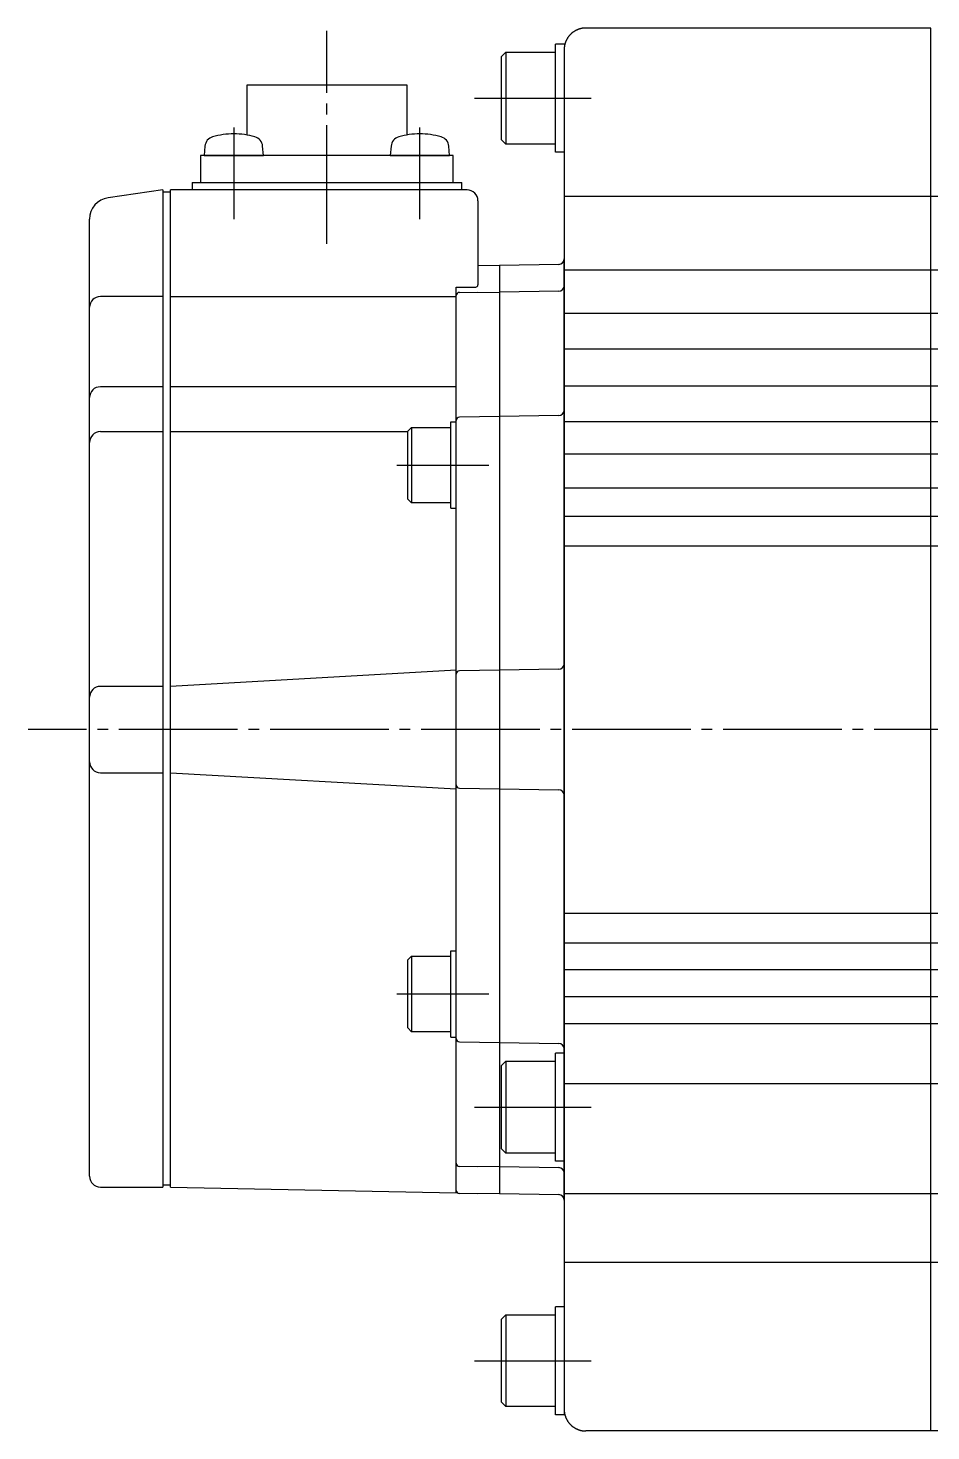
# Model space of a CAD drawing. Extents: x 0 to 661, y 0 to 384.
# Drawn here: x 177.7 to 261.4, y 198 to 328 of the extents above; entities that cross this region are included whole.
import ezdxf

# ---------------------------------------------------------------- set-up
doc = ezdxf.new("R2010")
doc.units = 0
doc.linetypes.add('DASH_CENTER', pattern=[14, 11, -1, 1, -1])
doc.layers.get('0').update_dxf_attribs({"linetype": 'CONTINUOUS'})

msp = doc.modelspace()

# ---------------------------------------------------------------- linework, layer by layer
at = {"color": 1, "linetype": 'DASH_CENTER'}
for p, q in [((205.39, 308.01), (205.39, 327.76)), ((219.09, 321.52), (229.89, 321.52)), ((196.76, 318.81), (196.76, 310.31)), ((214.02, 310.31), (214.02, 318.81)), ((211.89, 287.51), (220.39, 287.51)), ((449.12, 263.02), (177.69, 263.01)), ((211.89, 238.51), (220.39, 238.51)), ((219.09, 228.02), (229.89, 228.02)), ((219.09, 204.52), (229.89, 204.52))]:
    msp.add_line(p, q, dxfattribs=at)
at = {"color": 7, "linetype": 'CONTINUOUS'}
for p, q in [((261.39, 328.01), (229.39, 328.01)), ((261.39, 198.02), (261.39, 328.01)), ((226.59, 316.52), (226.59, 326.52)), ((227.39, 326.52), (226.59, 326.52)), ((221.99, 325.77), (221.59, 325.37)), ((221.99, 325.77), (221.59, 325.37)), ((221.59, 321.52), (221.59, 325.37)), ((221.99, 325.77), (221.99, 321.52)), ((221.99, 325.77), (226.59, 325.77)), ((221.99, 325.77), (226.59, 325.77)), ((226.59, 321.52), (226.59, 325.77)), ((226.59, 321.52), (226.59, 325.77)), ((227.39, 326.01), (227.39, 199.52)), ((197.99, 318.11), (197.99, 322.76)), ((197.99, 322.76), (212.79, 322.76)), ((212.79, 322.76), (212.79, 318.11)), ((221.59, 317.67), (221.59, 321.52)), ((221.99, 321.52), (221.99, 317.27)), ((226.59, 317.27), (226.59, 321.52)), ((226.59, 317.27), (226.59, 321.52)), ((227.39, 319.01), (227.39, 316.56)), ((221.59, 317.67), (221.99, 317.27)), ((221.59, 317.67), (221.99, 317.27)), ((226.59, 317.27), (221.99, 317.27)), ((193.69, 316.21), (193.69, 313.71)), ((217.09, 316.21), (193.69, 316.21)), ((194.08, 317.06), (194.01, 316.21)), ((194.01, 316.21), (199.51, 316.21)), ((199.51, 316.21), (199.43, 317.06)), ((211.34, 317.06), (211.27, 316.21)), ((211.27, 316.21), (216.77, 316.21)), ((216.77, 316.21), (216.69, 317.06)), ((217.09, 313.71), (217.09, 316.21)), ((227.39, 316.52), (226.59, 316.52)), ((192.89, 313.71), (217.89, 313.71)), ((192.89, 313.71), (192.89, 313.01)), ((217.89, 313.01), (217.89, 313.71)), ((190.19, 313.01), (185.11, 312.29)), ((190.19, 313.01), (190.19, 220.61)), ((190.89, 312.81), (190.19, 312.81)), ((190.89, 220.61), (190.89, 313.01)), ((218.39, 313.01), (190.89, 313.01)), ((219.39, 312.01), (219.39, 304.21)), ((361.89, 312.42), (227.39, 312.42)), ((183.39, 221.61), (183.39, 310.31)), ((219.39, 306.05), (221.39, 306.01)), ((226.9, 306.12), (221.39, 306.02)), ((221.39, 306.02), (221.39, 234.01)), ((227.39, 219.41), (227.39, 306.62)), ((227.39, 305.62), (361.89, 305.62)), ((190.19, 303.14), (184.39, 303.14)), ((190.89, 303.14), (217.39, 303.14)), ((217.39, 220.09), (217.39, 304.01)), ((217.39, 304.01), (219.19, 304.01)), ((217.68, 303.52), (219.39, 303.55)), ((219.39, 303.55), (221.39, 303.51)), ((226.9, 303.63), (221.39, 303.53)), ((227.39, 301.6), (361.89, 301.6)), ((227.39, 300.51), (227.39, 263.01)), ((227.39, 298.29), (361.89, 298.29)), ((221.39, 297.51), (221.39, 220.01)), ((190.19, 294.77), (184.39, 294.77)), ((217.39, 294.77), (190.89, 294.77)), ((227.39, 294.87), (361.89, 294.87)), ((216.89, 283.51), (216.89, 291.51)), ((216.89, 291.51), (217.39, 291.51)), ((226.9, 292.11), (217.68, 291.95)), ((227.39, 276.01), (227.39, 292.01)), ((227.39, 291.56), (361.89, 291.56)), ((184.39, 290.62), (190.19, 290.62)), ((190.89, 290.62), (212.89, 290.62)), ((213.24, 291.01), (212.89, 290.66)), ((212.89, 284.36), (212.89, 290.66)), ((213.24, 291.01), (213.24, 284.01)), ((213.24, 291.01), (216.89, 291.01)), ((227.39, 288.56), (361.89, 288.56)), ((227.39, 285.4), (361.89, 285.4)), ((212.89, 284.36), (213.24, 284.01)), ((216.89, 284.01), (213.24, 284.01)), ((216.89, 283.51), (217.39, 283.51)), ((227.39, 282.77), (361.89, 282.77)), ((227.39, 280.02), (361.89, 280.02)), ((217.39, 268.51), (190.89, 267.01)), ((226.9, 268.61), (217.68, 268.45)), ((190.19, 267.01), (184.39, 267.01)), ((227.39, 263.01), (227.39, 225.51)), ((184.39, 259.01), (190.19, 259.01)), ((190.89, 259.01), (217.39, 257.51)), ((217.68, 257.58), (226.9, 257.42)), ((227.39, 234.01), (227.39, 250.01)), ((227.39, 243.26), (227.39, 246.01)), ((227.39, 246.01), (357.39, 246.01)), ((227.39, 240.76), (227.39, 243.26)), ((227.39, 243.26), (357.39, 243.26)), ((213.24, 242.01), (212.89, 241.66)), ((213.24, 242.01), (216.89, 242.01)), ((213.24, 242.01), (213.24, 235.01)), ((216.89, 242.51), (217.39, 242.51)), ((216.89, 234.51), (216.89, 242.51)), ((212.89, 235.36), (212.89, 241.66)), ((227.39, 238.26), (227.39, 240.76)), ((227.39, 240.76), (357.39, 240.76)), ((227.39, 235.76), (227.39, 238.26)), ((227.39, 238.26), (357.39, 238.26)), ((212.89, 235.36), (213.24, 235.01)), ((227.39, 230.21), (227.39, 235.76)), ((227.39, 235.76), (357.39, 235.76)), ((216.89, 235.01), (213.24, 235.01)), ((216.89, 234.51), (217.39, 234.51)), ((217.68, 234.08), (221.39, 234.01)), ((221.39, 234.01), (226.9, 233.92)), ((221.39, 234.01), (221.39, 228.52)), ((227.39, 233.02), (226.59, 233.02)), ((226.59, 223.02), (226.59, 233.02)), ((221.99, 232.27), (221.59, 231.87)), ((221.99, 232.27), (221.59, 231.87)), ((221.59, 224.17), (221.59, 231.87)), ((221.59, 224.17), (221.59, 231.87)), ((221.99, 232.27), (221.99, 223.77)), ((221.99, 232.27), (226.59, 232.27)), ((221.99, 232.27), (221.99, 223.77)), ((221.99, 232.27), (226.59, 232.27)), ((226.59, 228.02), (226.59, 232.27)), ((226.59, 228.02), (226.59, 232.27)), ((227.39, 230.21), (357.39, 230.21)), ((226.59, 223.77), (226.59, 228.02)), ((226.59, 223.77), (226.59, 228.02)), ((227.39, 225.51), (227.39, 223.06)), ((221.59, 224.17), (221.99, 223.77)), ((221.59, 224.17), (221.99, 223.77)), ((226.59, 223.77), (221.99, 223.77)), ((226.59, 223.77), (221.99, 223.77)), ((219.39, 222.5), (217.68, 222.53)), ((221.39, 222.53), (219.39, 222.5)), ((221.39, 222.51), (226.9, 222.42)), ((227.39, 223.02), (226.59, 223.02)), ((227.39, 223.06), (227.39, 222.71)), ((184.39, 220.61), (190.19, 220.61)), ((190.19, 220.81), (190.89, 220.81)), ((190.89, 220.61), (217.39, 220.09)), ((219.39, 219.98), (217.68, 220.01)), ((221.39, 220.01), (219.39, 219.98)), ((221.39, 220.01), (226.9, 219.91)), ((227.39, 220.02), (361.89, 220.02)), ((361.89, 213.61), (227.39, 213.61)), ((226.59, 199.52), (226.59, 209.52)), ((227.39, 209.52), (226.59, 209.52)), ((221.99, 208.77), (221.59, 208.37)), ((221.99, 208.77), (221.59, 208.37)), ((221.59, 200.67), (221.59, 208.37)), ((221.59, 200.67), (221.59, 208.37)), ((221.99, 208.77), (226.59, 208.77)), ((221.99, 208.77), (221.99, 200.27)), ((221.99, 208.77), (226.59, 208.77)), ((221.99, 208.77), (221.99, 200.27)), ((226.59, 204.52), (226.59, 208.77)), ((226.59, 204.52), (226.59, 208.77)), ((226.59, 200.27), (226.59, 204.52)), ((226.59, 200.27), (226.59, 204.52)), ((221.59, 200.67), (221.99, 200.27)), ((221.59, 200.67), (221.99, 200.27)), ((226.59, 200.27), (221.99, 200.27)), ((226.59, 200.27), (221.99, 200.27)), ((227.39, 199.52), (226.59, 199.52)), ((362.89, 198.02), (229.39, 198.02))]:
    msp.add_line(p, q, dxfattribs=at)
for points in [[(229.39, 328.01, 0), (229.37, 328.01, 0), (229.34, 328.01, 0), (229.31, 328.01, 0), (229.29, 328.01, 0), (229.27, 328.01, 0), (229.24, 328.01, 0), (229.22, 328.01, 0), (229.19, 328, 0), (229.17, 328, 0), (229.14, 328, 0), (229.12, 328, 0), (229.1, 327.99, 0), (229.07, 327.99, 0), (229.05, 327.99, 0), (229.02, 327.98, 0), (229, 327.98, 0), (228.97, 327.97, 0), (228.95, 327.97, 0), (228.93, 327.96, 0), (228.9, 327.95, 0), (228.88, 327.95, 0), (228.86, 327.94, 0), (228.83, 327.94, 0), (228.81, 327.93, 0), (228.78, 327.92, 0), (228.76, 327.91, 0), (228.74, 327.91, 0), (228.72, 327.9, 0), (228.69, 327.89, 0), (228.67, 327.88, 0), (228.65, 327.87, 0), (228.62, 327.86, 0), (228.6, 327.85, 0), (228.58, 327.84, 0), (228.56, 327.83, 0), (228.53, 327.82, 0), (228.51, 327.81, 0), (228.49, 327.8, 0), (228.47, 327.79, 0), (228.45, 327.78, 0), (228.43, 327.77, 0), (228.4, 327.75, 0), (228.38, 327.74, 0), (228.36, 327.73, 0), (228.34, 327.72, 0), (228.32, 327.7, 0), (228.3, 327.69, 0), (228.28, 327.68, 0), (228.26, 327.66, 0), (228.24, 327.65, 0), (228.22, 327.64, 0), (228.2, 327.62, 0), (228.18, 327.61, 0), (228.16, 327.59, 0), (228.14, 327.58, 0), (228.12, 327.56, 0), (228.1, 327.55, 0), (228.08, 327.53, 0), (228.06, 327.51, 0), (228.05, 327.5, 0), (228.03, 327.48, 0), (228.01, 327.46, 0), (227.99, 327.45, 0), (227.97, 327.43, 0), (227.96, 327.41, 0), (227.94, 327.39, 0), (227.92, 327.38, 0), (227.91, 327.36, 0), (227.89, 327.34, 0), (227.88, 327.32, 0), (227.86, 327.3, 0), (227.84, 327.28, 0), (227.83, 327.26, 0), (227.81, 327.25, 0), (227.8, 327.23, 0), (227.78, 327.21, 0), (227.77, 327.19, 0), (227.75, 327.17, 0), (227.74, 327.15, 0), (227.73, 327.13, 0), (227.71, 327.11, 0), (227.7, 327.08, 0), (227.69, 327.06, 0), (227.67, 327.04, 0), (227.66, 327.02, 0), (227.65, 327, 0), (227.64, 326.98, 0), (227.62, 326.96, 0), (227.61, 326.94, 0), (227.6, 326.91, 0), (227.59, 326.89, 0), (227.58, 326.87, 0), (227.57, 326.85, 0), (227.56, 326.82, 0), (227.55, 326.8, 0), (227.54, 326.78, 0), (227.53, 326.76, 0), (227.52, 326.74, 0), (227.51, 326.71, 0), (227.51, 326.69, 0), (227.5, 326.67, 0), (227.49, 326.64, 0), (227.48, 326.62, 0), (227.47, 326.6, 0), (227.47, 326.57, 0), (227.46, 326.55, 0), (227.46, 326.52, 0), (227.45, 326.5, 0), (227.44, 326.48, 0), (227.44, 326.45, 0), (227.43, 326.43, 0), (227.43, 326.4, 0), (227.42, 326.38, 0), (227.42, 326.36, 0), (227.41, 326.33, 0), (227.41, 326.31, 0), (227.41, 326.28, 0), (227.4, 326.26, 0), (227.4, 326.24, 0), (227.4, 326.21, 0), (227.4, 326.19, 0), (227.39, 326.16, 0), (227.39, 326.14, 0), (227.39, 326.11, 0), (227.39, 326.09, 0), (227.39, 326.06, 0), (227.39, 326.04, 0), (227.39, 326.01, 0)], [(227.39, 200.01, 0), (227.39, 199.99, 0), (227.39, 199.97, 0), (227.39, 199.94, 0), (227.39, 199.92, 0), (227.39, 199.89, 0), (227.39, 199.87, 0), (227.4, 199.84, 0), (227.4, 199.82, 0), (227.4, 199.79, 0), (227.4, 199.77, 0), (227.41, 199.75, 0), (227.41, 199.72, 0), (227.41, 199.7, 0), (227.42, 199.67, 0), (227.42, 199.65, 0), (227.43, 199.62, 0), (227.43, 199.6, 0), (227.44, 199.58, 0), (227.44, 199.55, 0), (227.45, 199.53, 0), (227.46, 199.5, 0), (227.46, 199.48, 0), (227.47, 199.46, 0), (227.47, 199.44, 0), (227.48, 199.41, 0), (227.49, 199.39, 0), (227.5, 199.37, 0), (227.51, 199.34, 0), (227.51, 199.32, 0), (227.52, 199.29, 0), (227.53, 199.27, 0), (227.54, 199.25, 0), (227.55, 199.23, 0), (227.56, 199.21, 0), (227.57, 199.18, 0), (227.58, 199.16, 0), (227.59, 199.14, 0), (227.6, 199.12, 0), (227.61, 199.09, 0), (227.62, 199.07, 0), (227.64, 199.05, 0), (227.65, 199.03, 0), (227.66, 199.01, 0), (227.67, 198.99, 0), (227.69, 198.97, 0), (227.7, 198.94, 0), (227.71, 198.92, 0), (227.73, 198.9, 0), (227.74, 198.88, 0), (227.75, 198.86, 0), (227.77, 198.84, 0), (227.78, 198.82, 0), (227.8, 198.8, 0), (227.81, 198.78, 0), (227.83, 198.76, 0), (227.84, 198.75, 0), (227.86, 198.73, 0), (227.88, 198.71, 0), (227.89, 198.69, 0), (227.91, 198.67, 0), (227.92, 198.65, 0), (227.94, 198.64, 0), (227.96, 198.62, 0), (227.97, 198.6, 0), (227.99, 198.58, 0), (228.01, 198.57, 0), (228.03, 198.55, 0), (228.05, 198.53, 0), (228.06, 198.52, 0), (228.08, 198.5, 0), (228.1, 198.49, 0), (228.12, 198.47, 0), (228.14, 198.45, 0), (228.16, 198.44, 0), (228.18, 198.42, 0), (228.2, 198.41, 0), (228.22, 198.39, 0), (228.24, 198.38, 0), (228.26, 198.37, 0), (228.28, 198.35, 0), (228.3, 198.34, 0), (228.32, 198.32, 0), (228.34, 198.31, 0), (228.36, 198.3, 0), (228.38, 198.29, 0), (228.4, 198.28, 0), (228.43, 198.26, 0), (228.45, 198.25, 0), (228.47, 198.24, 0), (228.49, 198.23, 0), (228.51, 198.22, 0), (228.53, 198.21, 0), (228.56, 198.2, 0), (228.58, 198.19, 0), (228.6, 198.18, 0), (228.62, 198.17, 0), (228.65, 198.16, 0), (228.67, 198.15, 0), (228.69, 198.14, 0), (228.72, 198.13, 0), (228.74, 198.12, 0), (228.76, 198.12, 0), (228.78, 198.11, 0), (228.81, 198.1, 0), (228.83, 198.09, 0), (228.86, 198.09, 0), (228.88, 198.08, 0), (228.9, 198.07, 0), (228.93, 198.07, 0), (228.95, 198.06, 0), (228.97, 198.06, 0), (229, 198.05, 0), (229.02, 198.05, 0), (229.05, 198.04, 0), (229.07, 198.04, 0), (229.1, 198.04, 0), (229.12, 198.03, 0), (229.14, 198.03, 0), (229.17, 198.03, 0), (229.19, 198.03, 0), (229.22, 198.02, 0), (229.24, 198.02, 0), (229.27, 198.02, 0), (229.29, 198.02, 0), (229.31, 198.02, 0), (229.34, 198.02, 0), (229.37, 198.01, 0), (229.39, 198.01, 0)]]:
    msp.add_polyline3d(points, dxfattribs=at)
for centre, radius, start, end in [((195.08, 316.98), 1, 106.257, 175), ((196.76, 311.21), 7, 90, 106.257), ((196.76, 311.21), 7, 73.743, 90), ((198.44, 316.98), 1, 5, 73.743), ((212.34, 316.98), 1, 106.257, 175), ((214.02, 311.21), 7, 90, 106.257), ((214.02, 311.21), 7, 73.743, 90), ((215.7, 316.98), 1, 5, 73.743), ((185.39, 310.31), 2, 98.1301, 180), ((218.39, 312.01), 1, 0, 90), ((226.89, 306.62), 0.5, 271, 0), ((219.19, 304.21), 0.2, 270, 0), ((184.39, 302.14), 1, 90, 180), ((217.69, 303.22), 0.3, 91, 180), ((226.89, 304.13), 0.5, 271, 0), ((184.39, 293.77), 1, 90, 180), ((226.89, 292.61), 0.5, 271, 0), ((217.69, 291.65), 0.3, 91, 180), ((184.39, 289.62), 1, 90, 180), ((226.89, 269.11), 0.5, 271, 0), ((217.69, 268.15), 0.3, 91, 180), ((184.39, 266.01), 1, 90, 180), ((184.39, 260.01), 1, 180, 270), ((217.69, 257.88), 0.3, 180, 269), ((226.89, 256.92), 0.5, 0, 89), ((217.69, 234.38), 0.3, 180, 269), ((226.89, 233.42), 0.5, 360, 89), ((217.69, 222.83), 0.3, 180, 269), ((226.89, 221.92), 0.5, 360, 89), ((184.39, 221.61), 1, 180, 270), ((217.69, 220.31), 0.3, 180, 269), ((226.89, 219.41), 0.5, 0, 89)]:
    msp.add_arc(centre, radius, start, end, dxfattribs=at)

doc.saveas('drawing.dxf')
